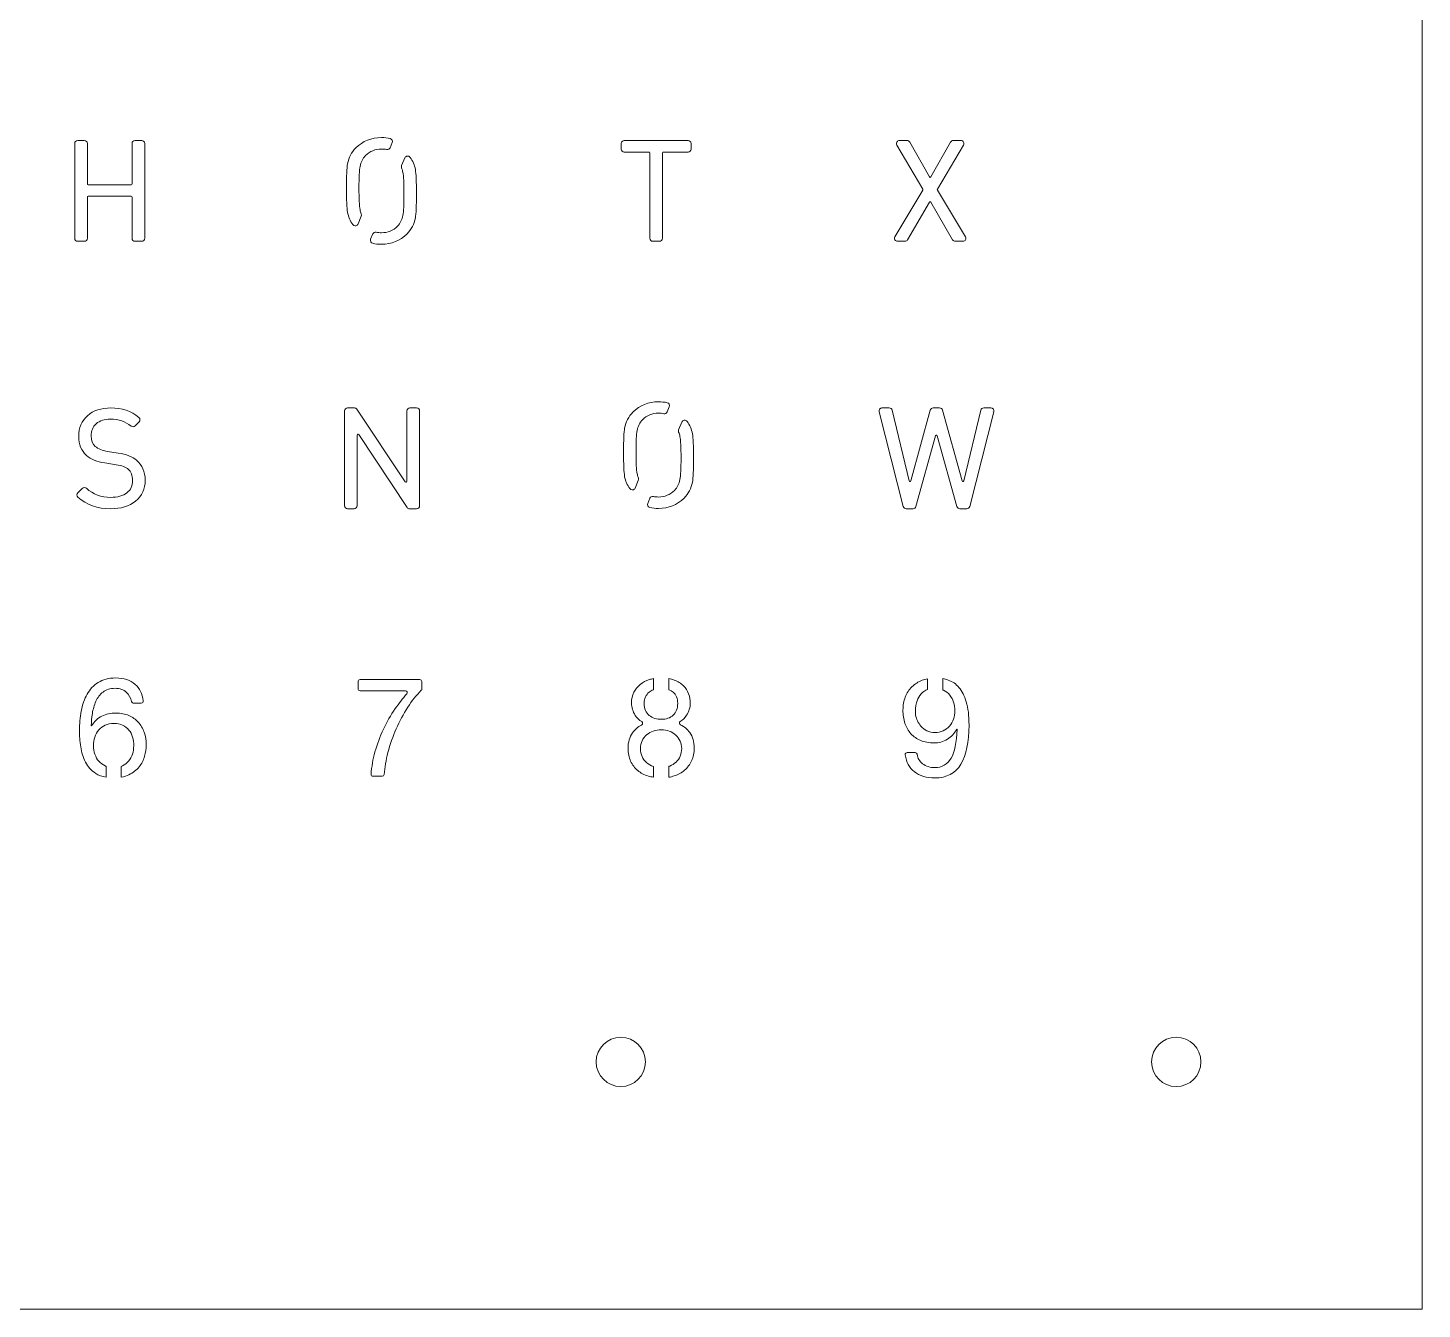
# Model space of a CAD drawing. Header units: millimetres. Extents: x 0 to 620, y 0 to 620.
# Drawn here: x 450.5 to 620, y 0 to 155.8 of the extents above; entities that cross this region are included whole.
import ezdxf

# ---------------------------------------------------------------- set-up
doc = ezdxf.new("R2010")
doc.units = ezdxf.units.MM
doc.header["$MEASUREMENT"] = 0
doc.layers.add('Layer 1', color=7, linetype='Continuous', lineweight=0)

# ---------------------------------------------------------------- blocks, each defined once
blk = doc.blocks.new('Block_224')
at = {"layer": 'Layer 1', "color": 250, "lineweight": 9, "true_color": 0x231f20}
blk.add_open_spline([(490.31, 131.73), (490.19, 131.73), (490.08, 131.78), (490.01, 131.88), (489.69, 132.31), (489.48, 132.81), (489.37, 133.37), (489.28, 133.88), (489.23, 134.84), (489.23, 136.31), (489.23, 137.78), (489.28, 138.74), (489.37, 139.25), (489.52, 140.01), (489.86, 140.65), (490.38, 141.18), (491.22, 142.02), (492.27, 142.44), (493.49, 142.44), (493.86, 142.44), (494.22, 142.4), (494.55, 142.33), (494.66, 142.3), (494.74, 142.24), (494.79, 142.14), (494.84, 142.04), (494.85, 141.93), (494.8, 141.83), (494.8, 141.83), (494.54, 141.2), (494.54, 141.2), (494.47, 141.04), (494.3, 140.95), (494.12, 140.99), (493.92, 141.03), (493.71, 141.05), (493.49, 141.05), (492.73, 141.05), (492.07, 140.78), (491.55, 140.25), (491.21, 139.9), (490.99, 139.46), (490.89, 138.94), (490.8, 138.47), (490.76, 137.59), (490.76, 136.31), (490.76, 135.03), (490.8, 134.15), (490.89, 133.68), (490.92, 133.5), (490.98, 133.33), (491.04, 133.16), (491.08, 133.07), (491.08, 132.97), (491.04, 132.88), (491.04, 132.88), (490.65, 131.95), (490.65, 131.95), (490.6, 131.83), (490.49, 131.74), (490.36, 131.73), (490.34, 131.73), (490.33, 131.73), (490.31, 131.73)], degree=3, knots=[0, 0, 0, 0, 1, 1, 1, 2, 2, 2, 3, 3, 3, 4, 4, 4, 5, 5, 5, 6, 6, 6, 7, 7, 7, 8, 8, 8, 9, 9, 9, 10, 10, 10, 11, 11, 11, 12, 12, 12, 13, 13, 13, 14, 14, 14, 15, 15, 15, 16, 16, 16, 17, 17, 17, 18, 18, 18, 19, 19, 19, 20, 20, 20, 21, 21, 21, 21], dxfattribs=at)
blk = doc.blocks.new('Block_225')
at = {"layer": 'Layer 1', "color": 250, "lineweight": 9, "true_color": 0x231f20}
blk.add_open_spline([(493.49, 129.47), (493.12, 129.47), (492.77, 129.51), (492.43, 129.59), (492.33, 129.61), (492.24, 129.68), (492.19, 129.78), (492.14, 129.87), (492.14, 129.99), (492.18, 130.09), (492.18, 130.09), (492.45, 130.72), (492.45, 130.72), (492.51, 130.88), (492.69, 130.97), (492.87, 130.93), (493.06, 130.89), (493.27, 130.87), (493.49, 130.87), (494.26, 130.87), (494.91, 131.14), (495.44, 131.67), (495.77, 132.02), (495.99, 132.46), (496.1, 132.98), (496.18, 133.44), (496.23, 134.33), (496.23, 135.61), (496.23, 136.88), (496.18, 137.77), (496.1, 138.23), (496.06, 138.41), (496.01, 138.59), (495.94, 138.76), (495.91, 138.85), (495.91, 138.94), (495.94, 139.03), (495.94, 139.03), (496.34, 139.97), (496.34, 139.97), (496.39, 140.09), (496.5, 140.17), (496.63, 140.19), (496.76, 140.21), (496.89, 140.15), (496.97, 140.04), (497.29, 139.6), (497.51, 139.1), (497.62, 138.55), (497.62, 138.55), (497.62, 138.55), (497.62, 138.55), (497.71, 138.04), (497.75, 137.07), (497.75, 135.61), (497.75, 134.14), (497.71, 133.18), (497.62, 132.67), (497.47, 131.91), (497.13, 131.26), (496.6, 130.74), (495.76, 129.9), (494.72, 129.47), (493.49, 129.47)], degree=3, knots=[0, 0, 0, 0, 1, 1, 1, 2, 2, 2, 3, 3, 3, 4, 4, 4, 5, 5, 5, 6, 6, 6, 7, 7, 7, 8, 8, 8, 9, 9, 9, 10, 10, 10, 11, 11, 11, 12, 12, 12, 13, 13, 13, 14, 14, 14, 15, 15, 15, 16, 16, 16, 17, 17, 17, 18, 18, 18, 19, 19, 19, 20, 20, 20, 21, 21, 21, 21], dxfattribs=at)
blk = doc.blocks.new('Block_223')
at = {"layer": 'Layer 1'}
for name in ['Block_224', 'Block_225']:
    blk.add_blockref(name, (0, 0), dxfattribs=at)
blk = doc.blocks.new('Block_226')
at = {"layer": 'Layer 1', "color": 250, "lineweight": 9, "true_color": 0x231f20}
blk.add_open_spline([(464.35, 129.83), (464.35, 129.83), (463.55, 129.83), (463.55, 129.83), (463.34, 129.83), (463.18, 129.99), (463.18, 130.2), (463.18, 130.2), (463.18, 135.2), (463.18, 135.2), (463.18, 135.26), (463.13, 135.3), (463.07, 135.3), (463.07, 135.3), (457.85, 135.3), (457.85, 135.3), (457.79, 135.3), (457.74, 135.26), (457.74, 135.2), (457.74, 135.2), (457.74, 130.2), (457.74, 130.2), (457.74, 129.99), (457.58, 129.83), (457.37, 129.83), (457.37, 129.83), (456.57, 129.83), (456.57, 129.83), (456.36, 129.83), (456.2, 129.99), (456.2, 130.2), (456.2, 130.2), (456.2, 141.72), (456.2, 141.72), (456.2, 141.93), (456.36, 142.09), (456.57, 142.09), (456.57, 142.09), (457.37, 142.09), (457.37, 142.09), (457.58, 142.09), (457.74, 141.93), (457.74, 141.72), (457.74, 141.72), (457.74, 136.82), (457.74, 136.82), (457.74, 136.76), (457.79, 136.71), (457.85, 136.71), (457.85, 136.71), (463.07, 136.71), (463.07, 136.71), (463.13, 136.71), (463.18, 136.76), (463.18, 136.82), (463.18, 136.82), (463.18, 141.72), (463.18, 141.72), (463.18, 141.93), (463.34, 142.09), (463.55, 142.09), (463.55, 142.09), (464.35, 142.09), (464.35, 142.09), (464.56, 142.09), (464.72, 141.93), (464.72, 141.72), (464.72, 141.72), (464.72, 130.2), (464.72, 130.2), (464.72, 129.99), (464.56, 129.83), (464.35, 129.83)], degree=3, knots=[0, 0, 0, 0, 1, 1, 1, 2, 2, 2, 3, 3, 3, 4, 4, 4, 5, 5, 5, 6, 6, 6, 7, 7, 7, 8, 8, 8, 9, 9, 9, 10, 10, 10, 11, 11, 11, 12, 12, 12, 13, 13, 13, 14, 14, 14, 15, 15, 15, 16, 16, 16, 17, 17, 17, 18, 18, 18, 19, 19, 19, 20, 20, 20, 21, 21, 21, 22, 22, 22, 23, 23, 23, 24, 24, 24, 24], dxfattribs=at)
blk = doc.blocks.new('Block_227')
at = {"layer": 'Layer 1', "color": 250, "lineweight": 9, "true_color": 0x231f20}
blk.add_open_spline([(527.29, 129.83), (527.29, 129.83), (526.48, 129.83), (526.48, 129.83), (526.28, 129.83), (526.12, 129.99), (526.12, 130.2), (526.12, 130.2), (526.12, 140.58), (526.12, 140.58), (526.12, 140.63), (526.07, 140.68), (526.01, 140.68), (526.01, 140.68), (523.01, 140.68), (523.01, 140.68), (522.81, 140.68), (522.64, 140.85), (522.64, 141.05), (522.64, 141.05), (522.64, 141.72), (522.64, 141.72), (522.64, 141.93), (522.81, 142.09), (523.01, 142.09), (523.01, 142.09), (530.76, 142.09), (530.76, 142.09), (530.97, 142.09), (531.13, 141.93), (531.13, 141.72), (531.13, 141.72), (531.13, 141.05), (531.13, 141.05), (531.13, 140.85), (530.97, 140.68), (530.76, 140.68), (530.76, 140.68), (527.77, 140.68), (527.77, 140.68), (527.71, 140.68), (527.66, 140.63), (527.66, 140.58), (527.66, 140.58), (527.66, 130.2), (527.66, 130.2), (527.66, 129.99), (527.49, 129.83), (527.29, 129.83)], degree=3, knots=[0, 0, 0, 0, 1, 1, 1, 2, 2, 2, 3, 3, 3, 4, 4, 4, 5, 5, 5, 6, 6, 6, 7, 7, 7, 8, 8, 8, 9, 9, 9, 10, 10, 10, 11, 11, 11, 12, 12, 12, 13, 13, 13, 14, 14, 14, 15, 15, 15, 16, 16, 16, 16], dxfattribs=at)
blk = doc.blocks.new('Block_257')
at = {"layer": 'Layer 1', "color": 250, "lineweight": 9, "true_color": 0x231f20}
blk.add_open_spline([(523.99, 99.61), (523.87, 99.61), (523.77, 99.66), (523.69, 99.76), (523.38, 100.19), (523.16, 100.69), (523.05, 101.25), (522.96, 101.76), (522.92, 102.72), (522.92, 104.19), (522.92, 105.66), (522.96, 106.62), (523.05, 107.13), (523.2, 107.89), (523.54, 108.53), (524.06, 109.06), (524.9, 109.9), (525.95, 110.32), (527.17, 110.32), (527.54, 110.32), (527.9, 110.28), (528.24, 110.21), (528.34, 110.18), (528.42, 110.12), (528.47, 110.02), (528.52, 109.92), (528.53, 109.81), (528.48, 109.71), (528.48, 109.71), (528.22, 109.08), (528.22, 109.08), (528.15, 108.92), (527.98, 108.83), (527.8, 108.87), (527.6, 108.91), (527.39, 108.93), (527.17, 108.93), (526.41, 108.93), (525.75, 108.66), (525.23, 108.13), (524.9, 107.78), (524.67, 107.34), (524.57, 106.82), (524.48, 106.35), (524.44, 105.47), (524.44, 104.19), (524.44, 102.91), (524.48, 102.03), (524.57, 101.56), (524.61, 101.38), (524.66, 101.21), (524.73, 101.04), (524.76, 100.95), (524.76, 100.85), (524.72, 100.76), (524.72, 100.76), (524.33, 99.83), (524.33, 99.83), (524.28, 99.71), (524.17, 99.62), (524.04, 99.61), (524.02, 99.61), (524.01, 99.61), (523.99, 99.61)], degree=3, knots=[0, 0, 0, 0, 1, 1, 1, 2, 2, 2, 3, 3, 3, 4, 4, 4, 5, 5, 5, 6, 6, 6, 7, 7, 7, 8, 8, 8, 9, 9, 9, 10, 10, 10, 11, 11, 11, 12, 12, 12, 13, 13, 13, 14, 14, 14, 15, 15, 15, 16, 16, 16, 17, 17, 17, 18, 18, 18, 19, 19, 19, 20, 20, 20, 21, 21, 21, 21], dxfattribs=at)
blk = doc.blocks.new('Block_258')
at = {"layer": 'Layer 1', "color": 250, "lineweight": 9, "true_color": 0x231f20}
blk.add_open_spline([(527.17, 97.35), (526.81, 97.35), (526.45, 97.39), (526.11, 97.47), (526.01, 97.49), (525.93, 97.56), (525.88, 97.65), (525.83, 97.75), (525.82, 97.87), (525.86, 97.97), (525.86, 97.97), (526.13, 98.6), (526.13, 98.6), (526.2, 98.76), (526.37, 98.85), (526.55, 98.81), (526.75, 98.77), (526.96, 98.74), (527.17, 98.74), (527.94, 98.74), (528.59, 99.02), (529.12, 99.55), (529.45, 99.89), (529.67, 100.33), (529.78, 100.86), (529.87, 101.32), (529.91, 102.21), (529.91, 103.49), (529.91, 104.76), (529.87, 105.65), (529.78, 106.11), (529.74, 106.29), (529.69, 106.47), (529.62, 106.64), (529.59, 106.72), (529.59, 106.82), (529.62, 106.91), (529.62, 106.91), (530.02, 107.85), (530.02, 107.85), (530.07, 107.97), (530.18, 108.05), (530.31, 108.07), (530.44, 108.08), (530.57, 108.03), (530.66, 107.92), (530.97, 107.48), (531.19, 106.98), (531.3, 106.43), (531.3, 106.43), (531.3, 106.43), (531.3, 106.43), (531.39, 105.92), (531.43, 104.93), (531.43, 103.49), (531.43, 102.04), (531.39, 101.05), (531.3, 100.55), (531.15, 99.79), (530.81, 99.14), (530.28, 98.62), (529.45, 97.78), (528.4, 97.35), (527.17, 97.35)], degree=3, knots=[0, 0, 0, 0, 1, 1, 1, 2, 2, 2, 3, 3, 3, 4, 4, 4, 5, 5, 5, 6, 6, 6, 7, 7, 7, 8, 8, 8, 9, 9, 9, 10, 10, 10, 11, 11, 11, 12, 12, 12, 13, 13, 13, 14, 14, 14, 15, 15, 15, 16, 16, 16, 17, 17, 17, 18, 18, 18, 19, 19, 19, 20, 20, 20, 21, 21, 21, 21], dxfattribs=at)
blk = doc.blocks.new('Block_256')
at = {"layer": 'Layer 1'}
for name in ['Block_257', 'Block_258']:
    blk.add_blockref(name, (0, 0), dxfattribs=at)
blk = doc.blocks.new('Block_259')
at = {"layer": 'Layer 1', "color": 250, "lineweight": 9, "true_color": 0x231f20}
blk.add_open_spline([(460.56, 97.31), (458.96, 97.31), (457.63, 97.79), (456.6, 98.73), (456.52, 98.8), (456.48, 98.89), (456.48, 98.99), (456.48, 99.09), (456.52, 99.19), (456.59, 99.26), (456.59, 99.26), (457.12, 99.79), (457.12, 99.79), (457.26, 99.93), (457.48, 99.93), (457.63, 99.8), (458.43, 99.07), (459.43, 98.7), (460.59, 98.7), (461.42, 98.7), (462.07, 98.88), (462.55, 99.25), (463.01, 99.61), (463.24, 100.11), (463.24, 100.75), (463.24, 101.36), (463.07, 101.83), (462.72, 102.13), (462.44, 102.38), (461.95, 102.56), (461.25, 102.66), (461.25, 102.66), (459.87, 102.88), (459.87, 102.88), (458.91, 103.02), (458.16, 103.34), (457.63, 103.8), (457.01, 104.36), (456.69, 105.13), (456.69, 106.11), (456.69, 107.15), (457.05, 107.99), (457.76, 108.63), (458.46, 109.25), (459.42, 109.57), (460.61, 109.57), (461.92, 109.57), (463.06, 109.18), (464.01, 108.42), (464.09, 108.35), (464.14, 108.26), (464.14, 108.15), (464.15, 108.05), (464.11, 107.95), (464.03, 107.87), (464.03, 107.87), (463.55, 107.39), (463.55, 107.39), (463.42, 107.26), (463.21, 107.25), (463.06, 107.37), (462.38, 107.93), (461.53, 108.21), (460.56, 108.21), (459.82, 108.21), (459.24, 108.02), (458.82, 107.65), (458.4, 107.28), (458.2, 106.79), (458.2, 106.16), (458.2, 105.6), (458.37, 105.18), (458.7, 104.89), (459.05, 104.59), (459.55, 104.39), (460.21, 104.28), (460.21, 104.28), (461.5, 104.08), (461.5, 104.08), (462.49, 103.94), (463.23, 103.65), (463.72, 103.22), (464.41, 102.64), (464.77, 101.82), (464.77, 100.79), (464.77, 99.72), (464.38, 98.87), (463.61, 98.24), (462.84, 97.62), (461.82, 97.31), (460.56, 97.31)], degree=3, knots=[0, 0, 0, 0, 1, 1, 1, 2, 2, 2, 3, 3, 3, 4, 4, 4, 5, 5, 5, 6, 6, 6, 7, 7, 7, 8, 8, 8, 9, 9, 9, 10, 10, 10, 11, 11, 11, 12, 12, 12, 13, 13, 13, 14, 14, 14, 15, 15, 15, 16, 16, 16, 17, 17, 17, 18, 18, 18, 19, 19, 19, 20, 20, 20, 21, 21, 21, 22, 22, 22, 23, 23, 23, 24, 24, 24, 25, 25, 25, 26, 26, 26, 27, 27, 27, 28, 28, 28, 29, 29, 29, 30, 30, 30, 30], dxfattribs=at)
blk = doc.blocks.new('Block_260')
at = {"layer": 'Layer 1', "color": 250, "lineweight": 9, "true_color": 0x231f20}
blk.add_open_spline([(497.76, 97.31), (497.76, 97.31), (496.91, 97.31), (496.91, 97.31), (496.79, 97.31), (496.67, 97.37), (496.6, 97.47), (496.6, 97.47), (490.74, 106.33), (490.74, 106.33), (490.7, 106.39), (490.64, 106.38), (490.62, 106.37), (490.6, 106.37), (490.54, 106.35), (490.54, 106.27), (490.54, 106.27), (490.54, 97.68), (490.54, 97.68), (490.54, 97.47), (490.38, 97.31), (490.17, 97.31), (490.17, 97.31), (489.37, 97.31), (489.37, 97.31), (489.16, 97.31), (489, 97.47), (489, 97.68), (489, 97.68), (489, 109.2), (489, 109.2), (489, 109.41), (489.16, 109.57), (489.37, 109.57), (489.37, 109.57), (490.22, 109.57), (490.22, 109.57), (490.34, 109.57), (490.46, 109.51), (490.52, 109.41), (490.52, 109.41), (496.39, 100.58), (496.39, 100.58), (496.43, 100.52), (496.49, 100.53), (496.51, 100.53), (496.53, 100.54), (496.58, 100.56), (496.58, 100.64), (496.58, 100.64), (496.58, 109.2), (496.58, 109.2), (496.58, 109.41), (496.75, 109.57), (496.95, 109.57), (496.95, 109.57), (497.76, 109.57), (497.76, 109.57), (497.96, 109.57), (498.13, 109.41), (498.13, 109.2), (498.13, 109.2), (498.13, 97.68), (498.13, 97.68), (498.13, 97.47), (497.96, 97.31), (497.76, 97.31)], degree=3, knots=[0, 0, 0, 0, 1, 1, 1, 2, 2, 2, 3, 3, 3, 4, 4, 4, 5, 5, 5, 6, 6, 6, 7, 7, 7, 8, 8, 8, 9, 9, 9, 10, 10, 10, 11, 11, 11, 12, 12, 12, 13, 13, 13, 14, 14, 14, 15, 15, 15, 16, 16, 16, 17, 17, 17, 18, 18, 18, 19, 19, 19, 20, 20, 20, 21, 21, 21, 22, 22, 22, 22], dxfattribs=at)
blk = doc.blocks.new('Block_265')
at = {"layer": 'Layer 1', "color": 250, "lineweight": 9, "true_color": 0x231f20}
for points, knots in [([(564.64, 97.31), (564.64, 97.31), (563.81, 97.31), (563.81, 97.31), (563.64, 97.31), (563.49, 97.42), (563.45, 97.58), (563.45, 97.58), (561.06, 106.18), (561.06, 106.18), (561.04, 106.26), (560.98, 106.26), (560.96, 106.26), (560.94, 106.26), (560.88, 106.26), (560.86, 106.18), (560.86, 106.18), (558.47, 97.58), (558.47, 97.58), (558.43, 97.42), (558.28, 97.31), (558.12, 97.31), (558.12, 97.31), (557.29, 97.31), (557.29, 97.31), (557.12, 97.31), (556.97, 97.42), (556.93, 97.58), (556.93, 97.58), (553.98, 109.11), (553.98, 109.11), (553.95, 109.22), (553.98, 109.34), (554.05, 109.43), (554.12, 109.52), (554.23, 109.57), (554.34, 109.57), (554.34, 109.57), (555.21, 109.57), (555.21, 109.57), (555.38, 109.57), (555.53, 109.46), (555.57, 109.29), (555.57, 109.29), (557.65, 100.69), (557.65, 100.69), (557.67, 100.62), (557.73, 100.62), (557.76, 100.61), (557.78, 100.61), (557.84, 100.62), (557.86, 100.69), (557.86, 100.69), (560.21, 109.3), (560.21, 109.3), (560.26, 109.46), (560.4, 109.57), (560.57, 109.57), (560.57, 109.57), (561.35, 109.57), (561.35, 109.57), (561.52, 109.57), (561.67, 109.46), (561.71, 109.3), (561.71, 109.3), (564.07, 100.69), (564.07, 100.69), (564.09, 100.62), (564.14, 100.62), (564.17, 100.61), (564.19, 100.61), (564.25, 100.62), (564.27, 100.69), (564.27, 100.69), (566.35, 109.29), (566.35, 109.29), (566.39, 109.46), (566.54, 109.57), (566.71, 109.57), (566.71, 109.57), (567.58, 109.57), (567.58, 109.57), (567.7, 109.57), (567.8, 109.52), (567.88, 109.43), (567.95, 109.34), (567.97, 109.22), (567.94, 109.11), (567.94, 109.11), (567.94, 109.11), (567.94, 109.11), (567.94, 109.11), (565, 97.58), (565, 97.58), (564.95, 97.42), (564.81, 97.31), (564.64, 97.31)], [0, 0, 0, 0, 1, 1, 1, 2, 2, 2, 3, 3, 3, 4, 4, 4, 5, 5, 5, 6, 6, 6, 7, 7, 7, 8, 8, 8, 9, 9, 9, 10, 10, 10, 11, 11, 11, 12, 12, 12, 13, 13, 13, 14, 14, 14, 15, 15, 15, 16, 16, 16, 17, 17, 17, 18, 18, 18, 19, 19, 19, 20, 20, 20, 21, 21, 21, 22, 22, 22, 23, 23, 23, 24, 24, 24, 25, 25, 25, 26, 26, 26, 27, 27, 27, 28, 28, 28, 29, 29, 29, 30, 30, 30, 31, 31, 31, 32, 32, 32, 32]), ([(567.81, 109.14), (567.81, 109.14), (567.82, 109.14), (567.82, 109.14), (567.82, 109.14), (567.81, 109.14), (567.81, 109.14)], [0, 0, 0, 0, 1, 1, 1, 2, 2, 2, 2])]:
    blk.add_open_spline(points, degree=3, knots=knots, dxfattribs=at)
blk = doc.blocks.new('Block_280')
at = {"layer": 'Layer 1', "color": 250, "lineweight": 9, "true_color": 0x231f20}
blk.add_open_spline([(564.18, 129.83), (564.18, 129.83), (563.25, 129.83), (563.25, 129.83), (563.12, 129.83), (563, 129.9), (562.93, 130.01), (562.93, 130.01), (560.29, 134.58), (560.29, 134.58), (560.26, 134.62), (560.22, 134.63), (560.2, 134.63), (560.2, 134.63), (560.2, 134.63), (560.2, 134.63), (560.18, 134.63), (560.13, 134.62), (560.11, 134.58), (560.11, 134.58), (557.45, 130.01), (557.45, 130.01), (557.38, 129.9), (557.26, 129.83), (557.13, 129.83), (557.13, 129.83), (556.23, 129.83), (556.23, 129.83), (556.1, 129.83), (555.98, 129.9), (555.91, 130.01), (555.85, 130.13), (555.85, 130.27), (555.92, 130.39), (555.92, 130.39), (559.3, 136.06), (559.3, 136.06), (559.32, 136.09), (559.32, 136.13), (559.3, 136.16), (559.3, 136.16), (556.15, 141.53), (556.15, 141.53), (556.08, 141.65), (556.08, 141.79), (556.15, 141.9), (556.21, 142.02), (556.33, 142.09), (556.47, 142.09), (556.47, 142.09), (557.4, 142.09), (557.4, 142.09), (557.53, 142.09), (557.65, 142.02), (557.72, 141.9), (557.72, 141.9), (560.11, 137.66), (560.11, 137.66), (560.13, 137.61), (560.18, 137.6), (560.2, 137.6), (560.22, 137.6), (560.26, 137.61), (560.29, 137.66), (560.29, 137.66), (562.68, 141.9), (562.68, 141.9), (562.74, 142.02), (562.87, 142.09), (563, 142.09), (563, 142.09), (563.93, 142.09), (563.93, 142.09), (564.06, 142.09), (564.18, 142.02), (564.25, 141.9), (564.32, 141.79), (564.31, 141.65), (564.25, 141.53), (564.25, 141.53), (561.07, 136.16), (561.07, 136.16), (561.06, 136.13), (561.06, 136.09), (561.08, 136.06), (561.08, 136.06), (564.49, 130.39), (564.49, 130.39), (564.56, 130.27), (564.56, 130.13), (564.5, 130.01), (564.43, 129.9), (564.31, 129.83), (564.18, 129.83)], degree=3, knots=[0, 0, 0, 0, 1, 1, 1, 2, 2, 2, 3, 3, 3, 4, 4, 4, 5, 5, 5, 6, 6, 6, 7, 7, 7, 8, 8, 8, 9, 9, 9, 10, 10, 10, 11, 11, 11, 12, 12, 12, 13, 13, 13, 14, 14, 14, 15, 15, 15, 16, 16, 16, 17, 17, 17, 18, 18, 18, 19, 19, 19, 20, 20, 20, 21, 21, 21, 22, 22, 22, 23, 23, 23, 24, 24, 24, 25, 25, 25, 26, 26, 26, 27, 27, 27, 28, 28, 28, 29, 29, 29, 30, 30, 30, 31, 31, 31, 31], dxfattribs=at)
blk = doc.blocks.new('Block_4')
at = {"layer": 'Layer 1', "color": 250, "lineweight": 9, "true_color": 0x231f20}
for points, knots in [([(464.65, 70.13), (464.48, 70.6), (464.24, 71.01), (463.93, 71.36), (463.62, 71.71), (463.24, 71.98), (462.78, 72.18), (462.33, 72.37), (461.81, 72.47), (461.24, 72.47), (460.59, 72.47), (460.01, 72.35), (459.51, 72.1), (459.01, 71.85), (458.59, 71.45), (458.25, 70.9), (458.25, 70.9), (458.22, 70.94), (458.22, 70.94), (458.23, 71.4), (458.28, 71.89), (458.35, 72.42), (458.43, 72.95), (458.58, 73.44), (458.78, 73.9), (458.99, 74.35), (459.28, 74.73), (459.65, 75.03), (460.02, 75.33), (460.51, 75.48), (461.12, 75.48), (461.7, 75.48), (462.16, 75.31), (462.51, 74.99), (462.81, 74.7), (463.01, 74.33), (463.1, 73.89), (463.12, 73.77), (463.21, 73.69), (463.33, 73.69), (463.33, 73.69), (464.3, 73.69), (464.3, 73.69), (464.44, 73.69), (464.55, 73.81), (464.53, 73.95), (464.41, 74.81), (464.08, 75.48), (463.55, 75.96), (462.97, 76.48), (462.18, 76.74), (461.19, 76.74), (460.33, 76.74), (459.63, 76.56), (459.06, 76.2), (458.5, 75.84), (458.05, 75.36), (457.71, 74.77), (457.38, 74.17), (457.14, 73.49), (457, 72.72), (456.85, 71.95), (456.78, 71.15), (456.78, 70.33), (456.78, 69.7), (456.83, 69.05), (456.93, 68.37), (457.02, 67.7), (457.22, 67.08), (457.51, 66.52), (457.8, 65.95), (458.22, 65.49), (458.76, 65.13), (459.1, 64.9), (459.52, 64.76), (460.01, 64.67), (460.01, 64.67), (460.01, 66.02), (460.01, 66.02), (459.98, 66.03), (459.94, 66.04), (459.92, 66.05), (459.61, 66.19), (459.35, 66.38), (459.14, 66.62), (458.93, 66.85), (458.77, 67.13), (458.66, 67.46), (458.55, 67.79), (458.49, 68.14), (458.49, 68.51), (458.49, 68.88), (458.54, 69.23), (458.65, 69.56), (458.76, 69.89), (458.92, 70.18), (459.13, 70.42), (459.34, 70.66), (459.6, 70.86), (459.91, 71), (460.21, 71.14), (460.57, 71.21), (460.97, 71.21), (461.38, 71.21), (461.73, 71.13), (462.03, 70.99), (462.34, 70.84), (462.59, 70.65), (462.79, 70.41), (463, 70.16), (463.14, 69.88), (463.24, 69.54), (463.34, 69.21), (463.38, 68.86), (463.38, 68.49), (463.38, 68.14), (463.33, 67.81), (463.22, 67.49), (463.12, 67.17), (462.96, 66.88), (462.76, 66.63), (462.56, 66.39), (462.31, 66.19), (462.01, 66.05), (461.96, 66.03), (461.91, 66.01), (461.87, 65.99), (461.87, 65.99), (461.87, 64.68), (461.87, 64.68), (462.21, 64.74), (462.53, 64.83), (462.8, 64.97), (463.31, 65.22), (463.72, 65.55), (464.03, 65.93), (464.34, 66.32), (464.57, 66.75), (464.7, 67.22), (464.83, 67.7), (464.9, 68.15), (464.9, 68.59), (464.9, 69.14), (464.82, 69.65), (464.65, 70.13)], [0, 0, 0, 0, 1, 1, 1, 2, 2, 2, 3, 3, 3, 4, 4, 4, 5, 5, 5, 6, 6, 6, 7, 7, 7, 8, 8, 8, 9, 9, 9, 10, 10, 10, 11, 11, 11, 12, 12, 12, 13, 13, 13, 14, 14, 14, 15, 15, 15, 16, 16, 16, 17, 17, 17, 18, 18, 18, 19, 19, 19, 20, 20, 20, 21, 21, 21, 22, 22, 22, 23, 23, 23, 24, 24, 24, 25, 25, 25, 26, 26, 26, 27, 27, 27, 28, 28, 28, 29, 29, 29, 30, 30, 30, 31, 31, 31, 32, 32, 32, 33, 33, 33, 34, 34, 34, 35, 35, 35, 36, 36, 36, 37, 37, 37, 38, 38, 38, 39, 39, 39, 40, 40, 40, 41, 41, 41, 42, 42, 42, 43, 43, 43, 44, 44, 44, 45, 45, 45, 46, 46, 46, 47, 47, 47, 48, 48, 48, 48]), ([(496.7, 73.18), (496.17, 72.36), (495.7, 71.48), (495.29, 70.55), (494.88, 69.62), (494.54, 68.65), (494.28, 67.66), (494.04, 66.75), (493.89, 65.86), (493.82, 64.99), (493.81, 64.87), (493.71, 64.78), (493.59, 64.78), (493.59, 64.78), (492.46, 64.78), (492.46, 64.78), (492.33, 64.78), (492.21, 64.9), (492.23, 65.03), (492.3, 65.96), (492.46, 66.86), (492.7, 67.74), (492.97, 68.7), (493.31, 69.62), (493.73, 70.51), (494.14, 71.39), (494.62, 72.23), (495.17, 73.01), (495.61, 73.65), (496.08, 74.24), (496.57, 74.8), (496.71, 74.95), (496.6, 75.19), (496.4, 75.19), (496.4, 75.19), (490.89, 75.19), (490.89, 75.19), (490.76, 75.19), (490.65, 75.3), (490.65, 75.43), (490.65, 75.43), (490.65, 76.3), (490.65, 76.3), (490.65, 76.43), (490.76, 76.54), (490.89, 76.54), (490.89, 76.54), (498.16, 76.54), (498.16, 76.54), (498.29, 76.54), (498.4, 76.43), (498.4, 76.3), (498.4, 76.3), (498.4, 75.4), (498.4, 75.4), (498.4, 75.34), (498.38, 75.28), (498.33, 75.24), (497.75, 74.66), (497.2, 73.97), (496.7, 73.18)], [0, 0, 0, 0, 1, 1, 1, 2, 2, 2, 3, 3, 3, 4, 4, 4, 5, 5, 5, 6, 6, 6, 7, 7, 7, 8, 8, 8, 9, 9, 9, 10, 10, 10, 11, 11, 11, 12, 12, 12, 13, 13, 13, 14, 14, 14, 15, 15, 15, 16, 16, 16, 17, 17, 17, 18, 18, 18, 19, 19, 19, 20, 20, 20, 20]), ([(530.98, 70.1), (530.71, 70.5), (530.33, 70.81), (529.85, 71.03), (529.67, 71.11), (529.66, 71.34), (529.81, 71.44), (530.12, 71.65), (530.38, 71.9), (530.59, 72.21), (530.88, 72.66), (531.03, 73.15), (531.03, 73.69), (531.03, 74.07), (530.97, 74.44), (530.83, 74.81), (530.7, 75.18), (530.48, 75.5), (530.2, 75.79), (529.91, 76.08), (529.54, 76.31), (529.08, 76.48), (528.87, 76.56), (528.65, 76.61), (528.42, 76.66), (528.42, 76.66), (528.42, 75.31), (528.42, 75.31), (528.61, 75.24), (528.79, 75.14), (528.95, 75.01), (529.33, 74.7), (529.51, 74.25), (529.51, 73.64), (529.51, 73.03), (529.33, 72.56), (528.96, 72.22), (528.59, 71.88), (528.11, 71.71), (527.54, 71.71), (527.25, 71.71), (526.97, 71.75), (526.71, 71.83), (526.45, 71.91), (526.23, 72.03), (526.04, 72.19), (525.85, 72.34), (525.69, 72.54), (525.58, 72.79), (525.47, 73.03), (525.41, 73.31), (525.41, 73.64), (525.41, 73.94), (525.47, 74.21), (525.58, 74.43), (525.69, 74.66), (525.84, 74.85), (526.03, 75), (526.18, 75.13), (526.36, 75.23), (526.56, 75.3), (526.56, 75.3), (526.56, 76.66), (526.56, 76.66), (526.4, 76.63), (526.24, 76.59), (526.08, 76.54), (525.66, 76.41), (525.28, 76.21), (524.96, 75.95), (524.63, 75.69), (524.37, 75.37), (524.18, 75), (523.99, 74.62), (523.89, 74.18), (523.89, 73.69), (523.89, 73.15), (524.05, 72.65), (524.35, 72.19), (524.56, 71.88), (524.82, 71.62), (525.13, 71.43), (525.29, 71.33), (525.28, 71.1), (525.11, 71.02), (524.65, 70.78), (524.29, 70.47), (524.01, 70.07), (523.65, 69.54), (523.47, 68.93), (523.47, 68.22), (523.47, 67.61), (523.58, 67.08), (523.78, 66.62), (523.99, 66.17), (524.28, 65.79), (524.64, 65.49), (525.01, 65.18), (525.44, 64.96), (525.94, 64.81), (526.14, 64.75), (526.35, 64.71), (526.56, 64.67), (526.56, 64.67), (526.56, 65.99), (526.56, 65.99), (526.24, 66.09), (525.96, 66.24), (525.71, 66.46), (525.23, 66.87), (524.99, 67.43), (524.99, 68.15), (524.99, 68.5), (525.06, 68.82), (525.18, 69.1), (525.31, 69.38), (525.49, 69.62), (525.72, 69.82), (525.96, 70.03), (526.23, 70.18), (526.54, 70.29), (526.84, 70.39), (527.17, 70.45), (527.52, 70.45), (527.86, 70.45), (528.18, 70.39), (528.48, 70.27), (528.77, 70.15), (529.04, 69.99), (529.26, 69.79), (529.49, 69.59), (529.66, 69.35), (529.79, 69.07), (529.92, 68.8), (529.99, 68.5), (529.99, 68.17), (529.99, 67.83), (529.93, 67.52), (529.81, 67.24), (529.69, 66.96), (529.52, 66.71), (529.3, 66.51), (529.08, 66.3), (528.82, 66.14), (528.53, 66.02), (528.49, 66), (528.45, 65.99), (528.42, 65.98), (528.42, 65.98), (528.42, 64.67), (528.42, 64.67), (528.65, 64.7), (528.87, 64.76), (529.09, 64.83), (529.58, 64.99), (529.99, 65.22), (530.35, 65.53), (530.7, 65.84), (530.98, 66.22), (531.19, 66.67), (531.4, 67.12), (531.51, 67.63), (531.51, 68.22), (531.51, 68.96), (531.33, 69.59), (530.98, 70.1)], [0, 0, 0, 0, 1, 1, 1, 2, 2, 2, 3, 3, 3, 4, 4, 4, 5, 5, 5, 6, 6, 6, 7, 7, 7, 8, 8, 8, 9, 9, 9, 10, 10, 10, 11, 11, 11, 12, 12, 12, 13, 13, 13, 14, 14, 14, 15, 15, 15, 16, 16, 16, 17, 17, 17, 18, 18, 18, 19, 19, 19, 20, 20, 20, 21, 21, 21, 22, 22, 22, 23, 23, 23, 24, 24, 24, 25, 25, 25, 26, 26, 26, 27, 27, 27, 28, 28, 28, 29, 29, 29, 30, 30, 30, 31, 31, 31, 32, 32, 32, 33, 33, 33, 34, 34, 34, 35, 35, 35, 36, 36, 36, 37, 37, 37, 38, 38, 38, 39, 39, 39, 40, 40, 40, 41, 41, 41, 42, 42, 42, 43, 43, 43, 44, 44, 44, 45, 45, 45, 46, 46, 46, 47, 47, 47, 48, 48, 48, 49, 49, 49, 50, 50, 50, 51, 51, 51, 52, 52, 52, 53, 53, 53, 54, 54, 54, 55, 55, 55, 55]), ([(564.59, 73.83), (564.37, 74.57), (564.07, 75.15), (563.7, 75.58), (563.33, 76.01), (562.9, 76.31), (562.4, 76.48), (562.19, 76.56), (561.97, 76.61), (561.74, 76.66), (561.74, 76.66), (561.74, 75.29), (561.74, 75.29), (561.76, 75.28), (561.79, 75.27), (561.81, 75.26), (562.12, 75.11), (562.37, 74.91), (562.58, 74.66), (562.79, 74.41), (562.95, 74.12), (563.05, 73.79), (563.16, 73.46), (563.21, 73.11), (563.21, 72.74), (563.21, 72.39), (563.16, 72.06), (563.05, 71.74), (562.93, 71.42), (562.77, 71.14), (562.56, 70.89), (562.34, 70.65), (562.08, 70.46), (561.78, 70.32), (561.48, 70.18), (561.14, 70.11), (560.77, 70.11), (560.42, 70.11), (560.1, 70.18), (559.81, 70.32), (559.53, 70.46), (559.28, 70.65), (559.07, 70.89), (558.74, 71.26), (558.53, 71.71), (558.42, 72.26), (558.42, 72.27), (558.42, 72.28), (558.42, 72.3), (558.38, 72.8), (558.42, 73.27), (558.53, 73.71), (558.62, 74.04), (558.75, 74.34), (558.94, 74.61), (559.12, 74.87), (559.36, 75.08), (559.66, 75.24), (559.73, 75.28), (559.8, 75.31), (559.88, 75.34), (559.88, 75.34), (559.88, 76.65), (559.88, 76.65), (559.66, 76.6), (559.44, 76.54), (559.23, 76.46), (558.75, 76.26), (558.33, 76), (557.98, 75.65), (557.63, 75.31), (557.36, 74.9), (557.17, 74.42), (556.98, 73.94), (556.89, 73.42), (556.89, 72.84), (556.89, 72.26), (556.97, 71.72), (557.13, 71.22), (557.29, 70.73), (557.53, 70.31), (557.86, 69.96), (558.18, 69.61), (558.57, 69.34), (559.05, 69.14), (559.52, 68.94), (560.06, 68.84), (560.67, 68.84), (561.25, 68.84), (561.79, 68.99), (562.29, 69.29), (562.78, 69.59), (563.16, 69.99), (563.43, 70.5), (563.43, 70.5), (563.47, 70.46), (563.47, 70.46), (563.42, 68.9), (563.18, 67.74), (562.74, 66.98), (562.3, 66.22), (561.64, 65.84), (560.77, 65.84), (560.19, 65.84), (559.7, 66), (559.28, 66.31), (558.91, 66.59), (558.69, 66.97), (558.6, 67.46), (558.58, 67.58), (558.49, 67.66), (558.37, 67.66), (558.37, 67.66), (557.4, 67.66), (557.4, 67.66), (557.26, 67.66), (557.15, 67.54), (557.17, 67.4), (557.3, 66.5), (557.66, 65.81), (558.27, 65.35), (558.93, 64.84), (559.77, 64.59), (560.77, 64.59), (562.22, 64.59), (563.27, 65.15), (563.93, 66.25), (564.59, 67.36), (564.92, 68.95), (564.92, 71.02), (564.92, 72.16), (564.81, 73.09), (564.59, 73.83)], [0, 0, 0, 0, 1, 1, 1, 2, 2, 2, 3, 3, 3, 4, 4, 4, 5, 5, 5, 6, 6, 6, 7, 7, 7, 8, 8, 8, 9, 9, 9, 10, 10, 10, 11, 11, 11, 12, 12, 12, 13, 13, 13, 14, 14, 14, 15, 15, 15, 16, 16, 16, 17, 17, 17, 18, 18, 18, 19, 19, 19, 20, 20, 20, 21, 21, 21, 22, 22, 22, 23, 23, 23, 24, 24, 24, 25, 25, 25, 26, 26, 26, 27, 27, 27, 28, 28, 28, 29, 29, 29, 30, 30, 30, 31, 31, 31, 32, 32, 32, 33, 33, 33, 34, 34, 34, 35, 35, 35, 36, 36, 36, 37, 37, 37, 38, 38, 38, 39, 39, 39, 40, 40, 40, 41, 41, 41, 42, 42, 42, 43, 43, 43, 44, 44, 44, 44])]:
    blk.add_open_spline(points, degree=3, knots=knots, dxfattribs=at)
at = {"layer": 'Layer 1'}
for name in ['Block_223', 'Block_226', 'Block_227', 'Block_280', 'Block_256', 'Block_259', 'Block_260', 'Block_265']:
    blk.add_blockref(name, (0, 0), dxfattribs=at)
blk = doc.blocks.new('Block_0')
at = {"layer": 'Layer 1', "color": 18, "lineweight": 9, "true_color": 0x000000}
blk.add_lwpolyline([(620, 0), (0, 0), (0, 620), (620, 620)], close=True, dxfattribs=at)
for centre in [(522.59, 30.06), (590.11, 30.06)]:
    blk.add_circle(centre, 3, dxfattribs=at)
at = {"layer": 'Layer 1'}
blk.add_blockref('Block_4', (0, 0), dxfattribs=at)

msp = doc.modelspace()

# ---------------------------------------------------------------- block references
at = {"layer": 'Layer 1'}
msp.add_blockref('Block_0', (0, 0), dxfattribs=at)

doc.saveas('drawing.dxf')
